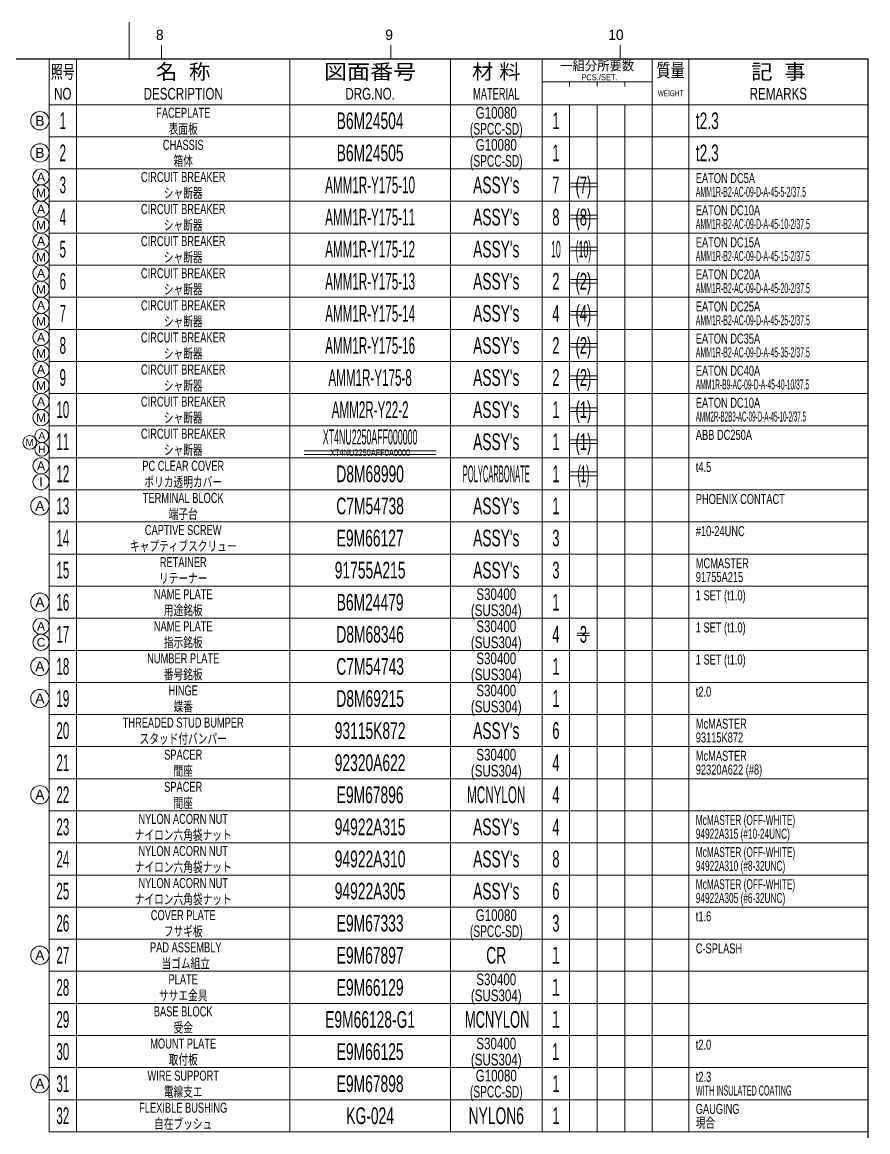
# Model space of a CAD drawing. Header units: millimetres. Extents: x 7 to 587, y 2 to 418.
# Drawn here: x 402.6 to 587, y 176 to 418 of the extents above; entities that cross this region are included whole.
import ezdxf
from ezdxf.enums import TextEntityAlignment as Align

# ---------------------------------------------------------------- set-up
doc = ezdxf.new("R2010")
doc.units = ezdxf.units.MM
for name, color, linetype in [('GR1_05', 7, 'Continuous'), ('図面枠C7M', 7, 'Continuous'), ('表題、部品表_01', 7, 'Continuous'), ('表題、部品表_02', 7, 'Continuous'), ('表題、部品表_03', 7, 'Continuous')]:
    doc.layers.add(name, color=color, linetype=linetype)
doc.styles.add('HG丸ｺﾞｼｯｸM-PRO', font='')
doc.styles.get('HG丸ｺﾞｼｯｸM-PRO').set_extended_font_data('HG丸ｺﾞｼｯｸM-PRO')

# ---------------------------------------------------------------- blocks, each defined once
blk = doc.blocks.new('BLKF023')
at = {"layer": '図面枠C7M', "color": 4, "linetype": 'Continuous', "lineweight": 13}
for p, q in [((426, 410), (426, 418)), ((433, 413), (433, 410)), ((483, 413), (483, 410)), ((533, 413), (533, 410)), ((585, 393), (587, 393)), ((585, 386), (587, 386)), ((585, 379), (587, 379)), ((585, 372), (587, 372)), ((585, 365), (587, 365)), ((585, 358), (587, 358)), ((585, 351), (587, 351)), ((585, 344), (587, 344)), ((585, 337), (587, 337)), ((585, 330), (587, 330)), ((585, 323), (587, 323)), ((585, 316), (587, 316)), ((585, 309), (587, 309)), ((585, 302), (587, 302)), ((585, 295), (587, 295)), ((585, 288), (587, 288)), ((585, 281), (587, 281)), ((585, 274), (587, 274)), ((585, 267), (587, 267)), ((587, 260), (585, 260)), ((585, 253), (587, 253)), ((585, 246), (587, 246)), ((585, 239), (587, 239)), ((585, 232), (587, 232)), ((585, 225), (587, 225)), ((585, 218), (587, 218)), ((585, 211), (587, 211)), ((585, 204), (587, 204)), ((585, 197), (587, 197)), ((585, 190), (587, 190)), ((585, 183), (587, 183))]:
    blk.add_line(p, q, dxfattribs=at)
at = {"layer": '図面枠C7M', "color": 2, "linetype": 'Continuous', "lineweight": 25}
for p, q in [((33, 410), (587, 410)), ((587, 410), (587, 10))]:
    blk.add_line(p, q, dxfattribs=at)
at = {"layer": '図面枠C7M', "color": 4, "linetype": 'Continuous', "lineweight": 13, "style": 'HG丸ｺﾞｼｯｸM-PRO', "width": 1.003994}
for s, height, p in [('8', 2.25, (431.8, 413.45)), ('9', 2.25, (481.8, 413.45)), ('10', 2.255, (530.4, 413.45))]:
    blk.add_text(s, height=height, dxfattribs=at).set_placement(p, align=Align.BOTTOM_LEFT)
blk = doc.blocks.new('BLKF029')
at = {"layer": '表題、部品表_01', "color": 4, "linetype": 'Continuous', "lineweight": 13}
for p, q in [((408.5, 410), (408.5, 400)), ((408.5, 410), (587, 410)), ((414.5, 410), (414.5, 400)), ((461, 410), (461, 400)), ((496, 410), (496, 400)), ((516, 410), (516, 400)), ((540, 410), (540, 400)), ((548, 410), (548, 400)), ((587, 410), (587, 400)), ((516, 405), (540, 405)), ((522, 404), (522, 405)), ((528, 405), (528, 404)), ((534, 405), (534, 404)), ((408.5, 400), (587, 400))]:
    blk.add_line(p, q, dxfattribs=at)
at = {"layer": '表題、部品表_01', "color": 3, "linetype": 'Continuous', "lineweight": 35, "style": 'HG丸ｺﾞｼｯｸM-PRO'}
for s, height, width, p in [('名  称', 3.273, 1.042426, (437.75, 407.2)), ('図面番号', 3.273, 1.127518, (478.5, 407.2)), ('材 料', 3.273, 1.042439, (506, 407.2)), ('一組分所要数', 2.036, 0.966638, (528, 408.5)), ('質量', 2.909, 0.781842, (544, 407.5)), ('記  事', 3.273, 1.042426, (567.5, 407.2)), ('照号', 2.909, 0.651535, (411.5, 407.2)), ('PCS./SET.', 1.309, 0.862935, (528.5, 406)), ('NO', 2.545, 0.740841, (411.5, 402.4)), ('DESCRIPTION', 2.5455, 0.741365, (437.75, 402.4)), ('DRG.NO.', 2.545, 0.741189, (478.5, 402.4)), ('MATERIAL', 2.545, 0.594756, (506, 402.4)), ('WEIGHT', 1.309, 0.635507, (544, 402.5)), ('REMARKS', 2.545, 0.742803, (567.5, 402.4))]:
    blk.add_text(s, height=height, dxfattribs=dict(at, width=width)).set_placement(p, align=Align.MIDDLE_CENTER)
blk = doc.blocks.new('BLKF028')
at = {"layer": '表題、部品表_01', "color": 3, "linetype": 'Continuous', "lineweight": 13}
blk.add_blockref('BLKF029', (0, 0), dxfattribs=at)
blk = doc.blocks.new('BLKF030')
at = {"layer": '表題、部品表_02', "color": 4, "linetype": 'Continuous', "lineweight": 13}
for p, q in [((408.5, 372), (408.5, 365)), ((408.5, 372), (587, 372)), ((414.5, 372), (414.5, 365)), ((461, 372), (461, 365)), ((496, 372), (496, 365)), ((516, 372), (516, 365)), ((522, 372), (522, 365)), ((528, 372), (528, 365)), ((534, 365), (534, 372)), ((540, 372), (540, 365)), ((548, 372), (548, 365)), ((587, 372), (587, 365)), ((408.5, 365), (587, 365))]:
    blk.add_line(p, q, dxfattribs=at)
blk = doc.blocks.new('BLKF032')
at = {"layer": '表題、部品表_02', "color": 4, "linetype": 'Continuous', "lineweight": 13}
for p, q in [((408.5, 365), (408.5, 358)), ((408.5, 365), (587, 365)), ((414.5, 365), (414.5, 358)), ((461, 365), (461, 358)), ((496, 365), (496, 358)), ((516, 365), (516, 358)), ((522, 365), (522, 358)), ((528, 365), (528, 358)), ((534, 358), (534, 365)), ((540, 365), (540, 358)), ((548, 365), (548, 358)), ((587, 365), (587, 358)), ((408.5, 358), (587, 358))]:
    blk.add_line(p, q, dxfattribs=at)
blk = doc.blocks.new('BLKF035')
at = {"layer": '表題、部品表_02', "color": 4, "linetype": 'Continuous', "lineweight": 13}
for p, q in [((408.5, 351), (408.5, 344)), ((408.5, 351), (587, 351)), ((414.5, 351), (414.5, 344)), ((461, 351), (461, 344)), ((496, 351), (496, 344)), ((516, 351), (516, 344)), ((522, 351), (522, 344)), ((528, 351), (528, 344)), ((534, 344), (534, 351)), ((540, 351), (540, 344)), ((548, 351), (548, 344)), ((587, 351), (587, 344)), ((408.5, 344), (587, 344))]:
    blk.add_line(p, q, dxfattribs=at)
blk = doc.blocks.new('BLKF037')
at = {"layer": '表題、部品表_02', "color": 4, "linetype": 'Continuous', "lineweight": 13}
for p, q in [((408.5, 344), (408.5, 337)), ((408.5, 344), (587, 344)), ((414.5, 344), (414.5, 337)), ((461, 344), (461, 337)), ((496, 344), (496, 337)), ((516, 344), (516, 337)), ((522, 344), (522, 337)), ((528, 344), (528, 337)), ((534, 337), (534, 344)), ((540, 344), (540, 337)), ((548, 344), (548, 337)), ((587, 344), (587, 337)), ((408.5, 337), (587, 337))]:
    blk.add_line(p, q, dxfattribs=at)
blk = doc.blocks.new('BLKF038')
at = {"layer": '表題、部品表_02', "color": 4, "linetype": 'Continuous', "lineweight": 13}
for p, q in [((408.5, 330), (408.5, 323)), ((408.5, 330), (587, 330)), ((414.5, 330), (414.5, 323)), ((461, 330), (461, 323)), ((496, 330), (496, 323)), ((516, 330), (516, 323)), ((522, 330), (522, 323)), ((528, 330), (528, 323)), ((534, 323), (534, 330)), ((540, 330), (540, 323)), ((548, 330), (548, 323)), ((587, 330), (587, 323)), ((408.5, 323), (587, 323))]:
    blk.add_line(p, q, dxfattribs=at)
blk = doc.blocks.new('BLKF040')
at = {"layer": '表題、部品表_02', "color": 4, "linetype": 'Continuous', "lineweight": 13}
for p, q in [((408.5, 309), (408.5, 302)), ((408.5, 309), (587, 309)), ((414.5, 309), (414.5, 302)), ((461, 309), (461, 302)), ((496, 309), (496, 302)), ((516, 309), (516, 302)), ((522, 309), (522, 302)), ((528, 309), (528, 302)), ((534, 302), (534, 309)), ((540, 309), (540, 302)), ((548, 309), (548, 302)), ((587, 309), (587, 302)), ((408.5, 302), (587, 302))]:
    blk.add_line(p, q, dxfattribs=at)
blk = doc.blocks.new('BLKF042')
at = {"layer": '表題、部品表_02', "color": 4, "linetype": 'Continuous', "lineweight": 13}
for p, q in [((408.5, 358), (408.5, 351)), ((408.5, 358), (587, 358)), ((414.5, 358), (414.5, 351)), ((461, 358), (461, 351)), ((496, 358), (496, 351)), ((516, 358), (516, 351)), ((522, 358), (522, 351)), ((528, 358), (528, 351)), ((534, 351), (534, 358)), ((540, 358), (540, 351)), ((548, 358), (548, 351)), ((587, 358), (587, 351)), ((408.5, 351), (587, 351))]:
    blk.add_line(p, q, dxfattribs=at)
blk = doc.blocks.new('BLKF044')
at = {"layer": '表題、部品表_02', "color": 4, "linetype": 'Continuous', "lineweight": 13}
for p, q in [((408.5, 337), (408.5, 330)), ((408.5, 337), (587, 337)), ((414.5, 337), (414.5, 330)), ((461, 337), (461, 330)), ((496, 337), (496, 330)), ((516, 337), (516, 330)), ((522, 337), (522, 330)), ((528, 337), (528, 330)), ((534, 330), (534, 337)), ((540, 337), (540, 330)), ((548, 337), (548, 330)), ((587, 337), (587, 330)), ((408.5, 330), (587, 330))]:
    blk.add_line(p, q, dxfattribs=at)
blk = doc.blocks.new('BLKF046')
at = {"layer": '表題、部品表_02', "color": 4, "linetype": 'Continuous', "lineweight": 13}
for p, q in [((408.5, 400), (408.5, 393)), ((408.5, 400), (587, 400)), ((414.5, 400), (414.5, 393)), ((461, 400), (461, 393)), ((496, 400), (496, 393)), ((516, 400), (516, 393)), ((522, 400), (522, 393)), ((528, 400), (528, 393)), ((534, 393), (534, 400)), ((540, 400), (540, 393)), ((548, 400), (548, 393)), ((587, 400), (587, 393)), ((408.5, 393), (587, 393))]:
    blk.add_line(p, q, dxfattribs=at)
blk = doc.blocks.new('BLKF048')
at = {"layer": '表題、部品表_02', "color": 4, "linetype": 'Continuous', "lineweight": 13}
for p, q in [((408.5, 386), (408.5, 379)), ((408.5, 386), (587, 386)), ((414.5, 386), (414.5, 379)), ((461, 386), (461, 379)), ((496, 386), (496, 379)), ((516, 386), (516, 379)), ((522, 386), (522, 379)), ((528, 386), (528, 379)), ((534, 379), (534, 386)), ((540, 386), (540, 379)), ((548, 386), (548, 379)), ((587, 386), (587, 379)), ((408.5, 379), (587, 379))]:
    blk.add_line(p, q, dxfattribs=at)
blk = doc.blocks.new('BLKF050')
at = {"layer": '表題、部品表_02', "color": 4, "linetype": 'Continuous', "lineweight": 13}
for p, q in [((408.5, 393), (408.5, 386)), ((408.5, 393), (587, 393)), ((414.5, 393), (414.5, 386)), ((461, 393), (461, 386)), ((496, 393), (496, 386)), ((516, 393), (516, 386)), ((522, 393), (522, 386)), ((528, 393), (528, 386)), ((534, 386), (534, 393)), ((540, 393), (540, 386)), ((548, 393), (548, 386)), ((587, 393), (587, 386)), ((408.5, 386), (587, 386))]:
    blk.add_line(p, q, dxfattribs=at)
blk = doc.blocks.new('BLKF052')
at = {"layer": '表題、部品表_02', "color": 4, "linetype": 'Continuous', "lineweight": 13}
for p, q in [((408.5, 379), (408.5, 372)), ((408.5, 379), (587, 379)), ((414.5, 379), (414.5, 372)), ((461, 379), (461, 372)), ((496, 379), (496, 372)), ((516, 379), (516, 372)), ((522, 379), (522, 372)), ((528, 379), (528, 372)), ((534, 372), (534, 379)), ((540, 379), (540, 372)), ((548, 379), (548, 372)), ((587, 379), (587, 372)), ((408.5, 372), (587, 372))]:
    blk.add_line(p, q, dxfattribs=at)
blk = doc.blocks.new('BLKF054')
at = {"layer": '表題、部品表_02', "color": 4, "linetype": 'Continuous', "lineweight": 13}
for p, q in [((408.5, 302), (408.5, 295)), ((408.5, 302), (587, 302)), ((414.5, 302), (414.5, 295)), ((461, 302), (461, 295)), ((496, 302), (496, 295)), ((516, 302), (516, 295)), ((522, 302), (522, 295)), ((528, 302), (528, 295)), ((534, 295), (534, 302)), ((540, 302), (540, 295)), ((548, 302), (548, 295)), ((587, 302), (587, 295)), ((408.5, 295), (587, 295))]:
    blk.add_line(p, q, dxfattribs=at)
blk = doc.blocks.new('BLKF056')
at = {"layer": '表題、部品表_02', "color": 4, "linetype": 'Continuous', "lineweight": 13}
for p, q in [((408.5, 295), (408.5, 288)), ((408.5, 295), (587, 295)), ((414.5, 295), (414.5, 288)), ((461, 295), (461, 288)), ((496, 295), (496, 288)), ((516, 295), (516, 288)), ((522, 295), (522, 288)), ((528, 295), (528, 288)), ((534, 288), (534, 295)), ((540, 295), (540, 288)), ((548, 295), (548, 288)), ((587, 295), (587, 288)), ((408.5, 288), (587, 288))]:
    blk.add_line(p, q, dxfattribs=at)
blk = doc.blocks.new('BLKF058')
at = {"layer": '表題、部品表_02', "color": 4, "linetype": 'Continuous', "lineweight": 13}
for p, q in [((408.5, 288), (408.5, 281)), ((408.5, 288), (587, 288)), ((414.5, 288), (414.5, 281)), ((461, 288), (461, 281)), ((496, 288), (496, 281)), ((516, 288), (516, 281)), ((522, 288), (522, 281)), ((528, 288), (528, 281)), ((534, 281), (534, 288)), ((540, 288), (540, 281)), ((548, 288), (548, 281)), ((587, 288), (587, 281)), ((408.5, 281), (587, 281))]:
    blk.add_line(p, q, dxfattribs=at)
blk = doc.blocks.new('BLKF060')
at = {"layer": '表題、部品表_02', "color": 4, "linetype": 'Continuous', "lineweight": 13}
for p, q in [((408.5, 281), (408.5, 274)), ((408.5, 281), (587, 281)), ((414.5, 281), (414.5, 274)), ((461, 281), (461, 274)), ((496, 281), (496, 274)), ((516, 281), (516, 274)), ((522, 281), (522, 274)), ((528, 281), (528, 274)), ((534, 274), (534, 281)), ((540, 281), (540, 274)), ((548, 281), (548, 274)), ((587, 281), (587, 274)), ((408.5, 274), (587, 274))]:
    blk.add_line(p, q, dxfattribs=at)
blk = doc.blocks.new('BLKF062')
at = {"layer": '表題、部品表_02', "color": 4, "linetype": 'Continuous', "lineweight": 13}
for p, q in [((408.5, 274), (408.5, 267)), ((408.5, 274), (587, 274)), ((414.5, 274), (414.5, 267)), ((461, 274), (461, 267)), ((496, 274), (496, 267)), ((516, 274), (516, 267)), ((522, 274), (522, 267)), ((528, 274), (528, 267)), ((534, 267), (534, 274)), ((540, 274), (540, 267)), ((548, 274), (548, 267)), ((587, 274), (587, 267)), ((408.5, 267), (587, 267))]:
    blk.add_line(p, q, dxfattribs=at)
blk = doc.blocks.new('BLKF064')
at = {"layer": '表題、部品表_02', "color": 4, "linetype": 'Continuous', "lineweight": 13}
for p, q in [((408.5, 267), (408.5, 260)), ((408.5, 267), (587, 267)), ((414.5, 267), (414.5, 260)), ((461, 267), (461, 260)), ((496, 267), (496, 260)), ((516, 267), (516, 260)), ((522, 267), (522, 260)), ((528, 267), (528, 260)), ((534, 260), (534, 267)), ((540, 267), (540, 260)), ((548, 267), (548, 260)), ((587, 267), (587, 260)), ((408.5, 260), (587, 260))]:
    blk.add_line(p, q, dxfattribs=at)
blk = doc.blocks.new('BLKF066')
at = {"layer": '表題、部品表_02', "color": 4, "linetype": 'Continuous', "lineweight": 13}
for p, q in [((408.5, 232), (408.5, 225)), ((408.5, 232), (587, 232)), ((414.5, 232), (414.5, 225)), ((461, 232), (461, 225)), ((496, 232), (496, 225)), ((516, 232), (516, 225)), ((522, 232), (522, 225)), ((528, 232), (528, 225)), ((534, 225), (534, 232)), ((540, 232), (540, 225)), ((548, 232), (548, 225)), ((587, 232), (587, 225)), ((408.5, 225), (587, 225))]:
    blk.add_line(p, q, dxfattribs=at)
blk = doc.blocks.new('BLKF068')
at = {"layer": '表題、部品表_02', "color": 4, "linetype": 'Continuous', "lineweight": 13}
for p, q in [((408.5, 211), (408.5, 204)), ((408.5, 211), (587, 211)), ((414.5, 211), (414.5, 204)), ((461, 211), (461, 204)), ((496, 211), (496, 204)), ((516, 211), (516, 204)), ((522, 211), (522, 204)), ((528, 211), (528, 204)), ((534, 204), (534, 211)), ((540, 211), (540, 204)), ((548, 211), (548, 204)), ((587, 211), (587, 204)), ((408.5, 204), (587, 204))]:
    blk.add_line(p, q, dxfattribs=at)
blk = doc.blocks.new('BLKF070')
at = {"layer": '表題、部品表_02', "color": 4, "linetype": 'Continuous', "lineweight": 13}
for p, q in [((408.5, 204), (408.5, 197)), ((408.5, 204), (587, 204)), ((414.5, 204), (414.5, 197)), ((461, 204), (461, 197)), ((496, 204), (496, 197)), ((516, 204), (516, 197)), ((522, 204), (522, 197)), ((528, 204), (528, 197)), ((534, 197), (534, 204)), ((540, 204), (540, 197)), ((548, 204), (548, 197)), ((587, 204), (587, 197)), ((408.5, 197), (587, 197))]:
    blk.add_line(p, q, dxfattribs=at)
blk = doc.blocks.new('BLKF072')
at = {"layer": '表題、部品表_02', "color": 4, "linetype": 'Continuous', "lineweight": 13}
for p, q in [((408.5, 197), (408.5, 190)), ((408.5, 197), (587, 197)), ((414.5, 197), (414.5, 190)), ((461, 197), (461, 190)), ((496, 197), (496, 190)), ((516, 197), (516, 190)), ((522, 197), (522, 190)), ((528, 197), (528, 190)), ((534, 190), (534, 197)), ((540, 197), (540, 190)), ((548, 197), (548, 190)), ((587, 197), (587, 190)), ((408.5, 190), (587, 190))]:
    blk.add_line(p, q, dxfattribs=at)
blk = doc.blocks.new('BLKF074')
at = {"layer": '表題、部品表_02', "color": 4, "linetype": 'Continuous', "lineweight": 13}
for p, q in [((408.5, 183), (408.5, 176)), ((408.5, 183), (587, 183)), ((414.5, 183), (414.5, 176)), ((461, 183), (461, 176)), ((496, 183), (496, 176)), ((516, 183), (516, 176)), ((522, 183), (522, 176)), ((528, 183), (528, 176)), ((534, 176), (534, 183)), ((540, 183), (540, 176)), ((548, 183), (548, 176)), ((587, 183), (587, 176)), ((408.5, 176), (587, 176))]:
    blk.add_line(p, q, dxfattribs=at)
blk = doc.blocks.new('BLKF082')
at = {"layer": '表題、部品表_02', "color": 4, "linetype": 'Continuous', "lineweight": 13}
for p, q in [((408.5, 218), (408.5, 211)), ((408.5, 218), (587, 218)), ((414.5, 218), (414.5, 211)), ((461, 218), (461, 211)), ((496, 218), (496, 211)), ((516, 218), (516, 211)), ((522, 218), (522, 211)), ((528, 218), (528, 211)), ((534, 211), (534, 218)), ((540, 218), (540, 211)), ((548, 218), (548, 211)), ((587, 218), (587, 211)), ((408.5, 211), (587, 211))]:
    blk.add_line(p, q, dxfattribs=at)
blk = doc.blocks.new('BLKF084')
at = {"layer": '表題、部品表_02', "color": 4, "linetype": 'Continuous', "lineweight": 13}
for p, q in [((408.5, 225), (408.5, 218)), ((408.5, 225), (587, 225)), ((414.5, 225), (414.5, 218)), ((461, 225), (461, 218)), ((496, 225), (496, 218)), ((516, 225), (516, 218)), ((522, 225), (522, 218)), ((528, 225), (528, 218)), ((534, 218), (534, 225)), ((540, 225), (540, 218)), ((548, 225), (548, 218)), ((587, 225), (587, 218)), ((408.5, 218), (587, 218))]:
    blk.add_line(p, q, dxfattribs=at)
blk = doc.blocks.new('BLKF121')
at = {"layer": '表題、部品表_02', "color": 4, "linetype": 'Continuous', "lineweight": 13}
for p, q in [((408.5, 316), (408.5, 309)), ((408.5, 316), (587, 316)), ((414.5, 316), (414.5, 309)), ((461, 316), (461, 309)), ((496, 316), (496, 309)), ((516, 316), (516, 309)), ((522, 316), (522, 309)), ((528, 316), (528, 309)), ((534, 309), (534, 316)), ((540, 316), (540, 309)), ((548, 316), (548, 309)), ((587, 316), (587, 309)), ((408.5, 309), (587, 309))]:
    blk.add_line(p, q, dxfattribs=at)
blk = doc.blocks.new('BLKF122')
at = {"layer": '表題、部品表_02', "color": 4, "linetype": 'Continuous', "lineweight": 13}
for p, q in [((408.5, 260), (408.5, 253)), ((408.5, 260), (587, 260)), ((414.5, 260), (414.5, 253)), ((461, 260), (461, 253)), ((496, 260), (496, 253)), ((516, 260), (516, 253)), ((522, 260), (522, 253)), ((528, 260), (528, 253)), ((534, 253), (534, 260)), ((540, 260), (540, 253)), ((548, 260), (548, 253)), ((587, 260), (587, 253)), ((408.5, 253), (587, 253))]:
    blk.add_line(p, q, dxfattribs=at)
blk = doc.blocks.new('BLKF124')
at = {"layer": '表題、部品表_02', "color": 4, "linetype": 'Continuous', "lineweight": 13}
for p, q in [((408.5, 253), (408.5, 246)), ((408.5, 253), (587, 253)), ((414.5, 253), (414.5, 246)), ((461, 253), (461, 246)), ((496, 253), (496, 246)), ((516, 253), (516, 246)), ((522, 253), (522, 246)), ((528, 253), (528, 246)), ((534, 246), (534, 253)), ((540, 253), (540, 246)), ((548, 253), (548, 246)), ((587, 253), (587, 246)), ((408.5, 246), (587, 246))]:
    blk.add_line(p, q, dxfattribs=at)
blk = doc.blocks.new('BLKF126')
at = {"layer": '表題、部品表_02', "color": 4, "linetype": 'Continuous', "lineweight": 13}
for p, q in [((408.5, 246), (408.5, 239)), ((408.5, 246), (587, 246)), ((414.5, 246), (414.5, 239)), ((461, 246), (461, 239)), ((496, 246), (496, 239)), ((516, 246), (516, 239)), ((522, 246), (522, 239)), ((528, 246), (528, 239)), ((534, 239), (534, 246)), ((540, 246), (540, 239)), ((548, 246), (548, 239)), ((587, 246), (587, 239)), ((408.5, 239), (587, 239))]:
    blk.add_line(p, q, dxfattribs=at)
blk = doc.blocks.new('BLKF128')
at = {"layer": '表題、部品表_02', "color": 4, "linetype": 'Continuous', "lineweight": 13}
for p, q in [((408.5, 323), (408.5, 316)), ((408.5, 323), (587, 323)), ((414.5, 323), (414.5, 316)), ((461, 323), (461, 316)), ((496, 323), (496, 316)), ((516, 323), (516, 316)), ((522, 323), (522, 316)), ((528, 323), (528, 316)), ((534, 316), (534, 323)), ((540, 323), (540, 316)), ((548, 323), (548, 316)), ((587, 323), (587, 316)), ((408.5, 316), (587, 316))]:
    blk.add_line(p, q, dxfattribs=at)
blk = doc.blocks.new('BLKF130')
at = {"layer": '表題、部品表_02', "color": 4, "linetype": 'Continuous', "lineweight": 13}
for p, q in [((408.5, 239), (408.5, 232)), ((408.5, 239), (587, 239)), ((414.5, 239), (414.5, 232)), ((461, 239), (461, 232)), ((496, 239), (496, 232)), ((516, 239), (516, 232)), ((522, 239), (522, 232)), ((528, 239), (528, 232)), ((534, 232), (534, 239)), ((540, 239), (540, 232)), ((548, 239), (548, 232)), ((587, 239), (587, 232)), ((408.5, 232), (587, 232))]:
    blk.add_line(p, q, dxfattribs=at)
blk = doc.blocks.new('BLKF156')
at = {"layer": '表題、部品表_02', "color": 4, "linetype": 'Continuous', "lineweight": 13}
for p, q in [((408.5, 190), (408.5, 183)), ((408.5, 190), (587, 190)), ((414.5, 190), (414.5, 183)), ((461, 190), (461, 183)), ((496, 190), (496, 183)), ((516, 190), (516, 183)), ((522, 190), (522, 183)), ((528, 190), (528, 183)), ((534, 183), (534, 190)), ((540, 190), (540, 183)), ((548, 190), (548, 183)), ((587, 190), (587, 183)), ((408.5, 183), (587, 183))]:
    blk.add_line(p, q, dxfattribs=at)
blk = doc.blocks.new('BLKF182')
at = {"layer": 'GR1_05', "color": 4, "linetype": 'Continuous', "lineweight": 13}
blk.add_circle((406.5, 312.5), 2, dxfattribs=at)
at = {"layer": 'GR1_05', "color": 4, "linetype": 'Continuous', "lineweight": 13, "style": 'HG丸ｺﾞｼｯｸM-PRO', "width": 1.042301}
blk.add_text('A', height=2.18, dxfattribs=at).set_placement((406.5, 312.5), align=Align.MIDDLE_CENTER)
blk = doc.blocks.new('BLKF183')
at = {"layer": 'GR1_05', "color": 4, "linetype": 'Continuous', "lineweight": 13}
blk.add_circle((406.5, 291.5), 2, dxfattribs=at)
at = {"layer": 'GR1_05', "color": 4, "linetype": 'Continuous', "lineweight": 13, "style": 'HG丸ｺﾞｼｯｸM-PRO', "width": 1.042301}
blk.add_text('A', height=2.18, dxfattribs=at).set_placement((406.5, 291.5), align=Align.MIDDLE_CENTER)
blk = doc.blocks.new('BLKF184')
at = {"layer": 'GR1_05', "color": 4, "linetype": 'Continuous', "lineweight": 13}
blk.add_circle((406.5, 277.5), 2, dxfattribs=at)
at = {"layer": 'GR1_05', "color": 4, "linetype": 'Continuous', "lineweight": 13, "style": 'HG丸ｺﾞｼｯｸM-PRO', "width": 1.042301}
blk.add_text('A', height=2.18, dxfattribs=at).set_placement((406.5, 277.5), align=Align.MIDDLE_CENTER)
blk = doc.blocks.new('BLKF185')
at = {"layer": 'GR1_05', "color": 4, "linetype": 'Continuous', "lineweight": 13}
blk.add_circle((406.5, 270.5), 2, dxfattribs=at)
at = {"layer": 'GR1_05', "color": 4, "linetype": 'Continuous', "lineweight": 13, "style": 'HG丸ｺﾞｼｯｸM-PRO', "width": 1.042301}
blk.add_text('A', height=2.18, dxfattribs=at).set_placement((406.5, 270.5), align=Align.MIDDLE_CENTER)
blk = doc.blocks.new('BLKF186')
at = {"layer": 'GR1_05', "color": 4, "linetype": 'Continuous', "lineweight": 13}
blk.add_circle((406.5, 249.5), 2, dxfattribs=at)
at = {"layer": 'GR1_05', "color": 4, "linetype": 'Continuous', "lineweight": 13, "style": 'HG丸ｺﾞｼｯｸM-PRO', "width": 1.042301}
blk.add_text('A', height=2.18, dxfattribs=at).set_placement((406.5, 249.5), align=Align.MIDDLE_CENTER)
blk = doc.blocks.new('BLKF187')
at = {"layer": 'GR1_05', "color": 4, "linetype": 'Continuous', "lineweight": 13}
blk.add_circle((406.5, 214.5), 2, dxfattribs=at)
at = {"layer": 'GR1_05', "color": 4, "linetype": 'Continuous', "lineweight": 13, "style": 'HG丸ｺﾞｼｯｸM-PRO', "width": 1.042301}
blk.add_text('A', height=2.18, dxfattribs=at).set_placement((406.5, 214.5), align=Align.MIDDLE_CENTER)
blk = doc.blocks.new('BLKF188')
at = {"layer": 'GR1_05', "color": 4, "linetype": 'Continuous', "lineweight": 13}
blk.add_circle((406.5, 186.5), 2, dxfattribs=at)
at = {"layer": 'GR1_05', "color": 4, "linetype": 'Continuous', "lineweight": 13, "style": 'HG丸ｺﾞｼｯｸM-PRO', "width": 1.042301}
blk.add_text('A', height=2.18, dxfattribs=at).set_placement((406.5, 186.5), align=Align.MIDDLE_CENTER)
blk = doc.blocks.new('BLKF196')
at = {"layer": 'GR1_05', "color": 4, "linetype": 'Continuous', "lineweight": 13}
blk.add_circle((406.5, 389.5), 2, dxfattribs=at)
at = {"layer": 'GR1_05', "color": 4, "linetype": 'Continuous', "lineweight": 13, "style": 'HG丸ｺﾞｼｯｸM-PRO', "width": 1.04272}
blk.add_text('B', height=2.18, dxfattribs=at).set_placement((406.5, 389.5), align=Align.MIDDLE_CENTER)
blk = doc.blocks.new('BLKF197')
at = {"layer": 'GR1_05', "color": 4, "linetype": 'Continuous', "lineweight": 13}
blk.add_circle((406.5, 396.5), 2, dxfattribs=at)
at = {"layer": 'GR1_05', "color": 4, "linetype": 'Continuous', "lineweight": 13, "style": 'HG丸ｺﾞｼｯｸM-PRO', "width": 1.04272}
blk.add_text('B', height=2.18, dxfattribs=at).set_placement((406.5, 396.5), align=Align.MIDDLE_CENTER)
blk = doc.blocks.new('BLKF201')
at = {"layer": 'GR1_05', "color": 4, "linetype": 'Continuous', "lineweight": 13}
blk.add_circle((406.75, 286.25), 1.75, dxfattribs=at)
at = {"layer": 'GR1_05', "color": 4, "linetype": 'Continuous', "lineweight": 13, "style": 'HG丸ｺﾞｼｯｸM-PRO', "width": 1.042301}
blk.add_text('A', height=1.91, dxfattribs=at).set_placement((406.75, 286.25), align=Align.MIDDLE_CENTER)
blk = doc.blocks.new('BLKF202')
at = {"layer": 'GR1_05', "color": 4, "linetype": 'Continuous', "lineweight": 13}
blk.add_circle((406.75, 282.75), 1.75, dxfattribs=at)
at = {"layer": 'GR1_05', "color": 4, "linetype": 'Continuous', "lineweight": 13, "style": 'HG丸ｺﾞｼｯｸM-PRO', "width": 1.042931}
blk.add_text('C', height=1.91, dxfattribs=at).set_placement((406.75, 282.75), align=Align.MIDDLE_CENTER)
blk = doc.blocks.new('BLKF228')
at = {"layer": 'GR1_05', "color": 4, "linetype": 'Continuous', "lineweight": 13}
blk.add_circle((406.92, 327.8), 1.49, dxfattribs=at)
at = {"layer": 'GR1_05', "color": 4, "linetype": 'Continuous', "lineweight": 13, "style": 'HG丸ｺﾞｼｯｸM-PRO', "width": 1.042301}
blk.add_text('A', height=1.62, dxfattribs=at).set_placement((406.92, 327.8), align=Align.MIDDLE_CENTER)
blk = doc.blocks.new('BLKF229')
at = {"layer": 'GR1_05', "color": 4, "linetype": 'Continuous', "lineweight": 13}
blk.add_circle((406.92, 324.83), 1.49, dxfattribs=at)
at = {"layer": 'GR1_05', "color": 4, "linetype": 'Continuous', "lineweight": 13, "style": 'HG丸ｺﾞｼｯｸM-PRO', "width": 1.042153}
blk.add_text('H', height=1.62, dxfattribs=at).set_placement((406.92, 324.83), align=Align.MIDDLE_CENTER)
blk = doc.blocks.new('BLKF295')
at = {"layer": 'GR1_05', "color": 4, "linetype": 'Continuous', "lineweight": 13}
blk.add_circle((406.75, 384.25), 1.75, dxfattribs=at)
at = {"layer": 'GR1_05', "color": 4, "linetype": 'Continuous', "lineweight": 13, "style": 'HG丸ｺﾞｼｯｸM-PRO', "width": 1.042301}
blk.add_text('A', height=1.91, dxfattribs=at).set_placement((406.75, 384.25), align=Align.MIDDLE_CENTER)
blk = doc.blocks.new('BLKF296')
at = {"layer": 'GR1_05', "color": 4, "linetype": 'Continuous', "lineweight": 13}
blk.add_circle((406.75, 380.75), 1.75, dxfattribs=at)
at = {"layer": 'GR1_05', "color": 4, "linetype": 'Continuous', "lineweight": 13, "style": 'HG丸ｺﾞｼｯｸM-PRO', "width": 1.042416}
blk.add_text('M', height=1.91, dxfattribs=at).set_placement((406.75, 380.75), align=Align.MIDDLE_CENTER)
blk = doc.blocks.new('BLKF297')
at = {"layer": 'GR1_05', "color": 4, "linetype": 'Continuous', "lineweight": 13}
blk.add_circle((406.75, 377.25), 1.75, dxfattribs=at)
at = {"layer": 'GR1_05', "color": 4, "linetype": 'Continuous', "lineweight": 13, "style": 'HG丸ｺﾞｼｯｸM-PRO', "width": 1.042301}
blk.add_text('A', height=1.91, dxfattribs=at).set_placement((406.75, 377.25), align=Align.MIDDLE_CENTER)
blk = doc.blocks.new('BLKF298')
at = {"layer": 'GR1_05', "color": 4, "linetype": 'Continuous', "lineweight": 13}
blk.add_circle((406.75, 373.75), 1.75, dxfattribs=at)
at = {"layer": 'GR1_05', "color": 4, "linetype": 'Continuous', "lineweight": 13, "style": 'HG丸ｺﾞｼｯｸM-PRO', "width": 1.042416}
blk.add_text('M', height=1.91, dxfattribs=at).set_placement((406.75, 373.75), align=Align.MIDDLE_CENTER)
blk = doc.blocks.new('BLKF299')
at = {"layer": 'GR1_05', "color": 4, "linetype": 'Continuous', "lineweight": 13}
blk.add_circle((406.75, 370.25), 1.75, dxfattribs=at)
at = {"layer": 'GR1_05', "color": 4, "linetype": 'Continuous', "lineweight": 13, "style": 'HG丸ｺﾞｼｯｸM-PRO', "width": 1.042301}
blk.add_text('A', height=1.91, dxfattribs=at).set_placement((406.75, 370.25), align=Align.MIDDLE_CENTER)
blk = doc.blocks.new('BLKF300')
at = {"layer": 'GR1_05', "color": 4, "linetype": 'Continuous', "lineweight": 13}
blk.add_circle((406.75, 366.75), 1.75, dxfattribs=at)
at = {"layer": 'GR1_05', "color": 4, "linetype": 'Continuous', "lineweight": 13, "style": 'HG丸ｺﾞｼｯｸM-PRO', "width": 1.042416}
blk.add_text('M', height=1.91, dxfattribs=at).set_placement((406.75, 366.75), align=Align.MIDDLE_CENTER)
blk = doc.blocks.new('BLKF301')
at = {"layer": 'GR1_05', "color": 4, "linetype": 'Continuous', "lineweight": 13}
blk.add_circle((406.75, 363.25), 1.75, dxfattribs=at)
at = {"layer": 'GR1_05', "color": 4, "linetype": 'Continuous', "lineweight": 13, "style": 'HG丸ｺﾞｼｯｸM-PRO', "width": 1.042301}
blk.add_text('A', height=1.91, dxfattribs=at).set_placement((406.75, 363.25), align=Align.MIDDLE_CENTER)
blk = doc.blocks.new('BLKF302')
at = {"layer": 'GR1_05', "color": 4, "linetype": 'Continuous', "lineweight": 13}
blk.add_circle((406.75, 359.75), 1.75, dxfattribs=at)
at = {"layer": 'GR1_05', "color": 4, "linetype": 'Continuous', "lineweight": 13, "style": 'HG丸ｺﾞｼｯｸM-PRO', "width": 1.042416}
blk.add_text('M', height=1.91, dxfattribs=at).set_placement((406.75, 359.75), align=Align.MIDDLE_CENTER)
blk = doc.blocks.new('BLKF303')
at = {"layer": 'GR1_05', "color": 4, "linetype": 'Continuous', "lineweight": 13}
blk.add_circle((406.75, 356.25), 1.75, dxfattribs=at)
at = {"layer": 'GR1_05', "color": 4, "linetype": 'Continuous', "lineweight": 13, "style": 'HG丸ｺﾞｼｯｸM-PRO', "width": 1.042301}
blk.add_text('A', height=1.91, dxfattribs=at).set_placement((406.75, 356.25), align=Align.MIDDLE_CENTER)
blk = doc.blocks.new('BLKF304')
at = {"layer": 'GR1_05', "color": 4, "linetype": 'Continuous', "lineweight": 13}
blk.add_circle((406.75, 352.75), 1.75, dxfattribs=at)
at = {"layer": 'GR1_05', "color": 4, "linetype": 'Continuous', "lineweight": 13, "style": 'HG丸ｺﾞｼｯｸM-PRO', "width": 1.042416}
blk.add_text('M', height=1.91, dxfattribs=at).set_placement((406.75, 352.75), align=Align.MIDDLE_CENTER)
blk = doc.blocks.new('BLKF305')
at = {"layer": 'GR1_05', "color": 4, "linetype": 'Continuous', "lineweight": 13}
blk.add_circle((406.75, 349.25), 1.75, dxfattribs=at)
at = {"layer": 'GR1_05', "color": 4, "linetype": 'Continuous', "lineweight": 13, "style": 'HG丸ｺﾞｼｯｸM-PRO', "width": 1.042301}
blk.add_text('A', height=1.91, dxfattribs=at).set_placement((406.75, 349.25), align=Align.MIDDLE_CENTER)
blk = doc.blocks.new('BLKF306')
at = {"layer": 'GR1_05', "color": 4, "linetype": 'Continuous', "lineweight": 13}
blk.add_circle((406.75, 345.75), 1.75, dxfattribs=at)
at = {"layer": 'GR1_05', "color": 4, "linetype": 'Continuous', "lineweight": 13, "style": 'HG丸ｺﾞｼｯｸM-PRO', "width": 1.042416}
blk.add_text('M', height=1.91, dxfattribs=at).set_placement((406.75, 345.75), align=Align.MIDDLE_CENTER)
blk = doc.blocks.new('BLKF307')
at = {"layer": 'GR1_05', "color": 4, "linetype": 'Continuous', "lineweight": 13}
blk.add_circle((406.75, 342.25), 1.75, dxfattribs=at)
at = {"layer": 'GR1_05', "color": 4, "linetype": 'Continuous', "lineweight": 13, "style": 'HG丸ｺﾞｼｯｸM-PRO', "width": 1.042301}
blk.add_text('A', height=1.91, dxfattribs=at).set_placement((406.75, 342.25), align=Align.MIDDLE_CENTER)
blk = doc.blocks.new('BLKF308')
at = {"layer": 'GR1_05', "color": 4, "linetype": 'Continuous', "lineweight": 13}
blk.add_circle((406.75, 338.75), 1.75, dxfattribs=at)
at = {"layer": 'GR1_05', "color": 4, "linetype": 'Continuous', "lineweight": 13, "style": 'HG丸ｺﾞｼｯｸM-PRO', "width": 1.042416}
blk.add_text('M', height=1.91, dxfattribs=at).set_placement((406.75, 338.75), align=Align.MIDDLE_CENTER)
blk = doc.blocks.new('BLKF309')
at = {"layer": 'GR1_05', "color": 4, "linetype": 'Continuous', "lineweight": 13}
blk.add_circle((406.75, 335.25), 1.75, dxfattribs=at)
at = {"layer": 'GR1_05', "color": 4, "linetype": 'Continuous', "lineweight": 13, "style": 'HG丸ｺﾞｼｯｸM-PRO', "width": 1.042301}
blk.add_text('A', height=1.91, dxfattribs=at).set_placement((406.75, 335.25), align=Align.MIDDLE_CENTER)
blk = doc.blocks.new('BLKF310')
at = {"layer": 'GR1_05', "color": 4, "linetype": 'Continuous', "lineweight": 13}
blk.add_circle((406.75, 331.75), 1.75, dxfattribs=at)
at = {"layer": 'GR1_05', "color": 4, "linetype": 'Continuous', "lineweight": 13, "style": 'HG丸ｺﾞｼｯｸM-PRO', "width": 1.042416}
blk.add_text('M', height=1.91, dxfattribs=at).set_placement((406.75, 331.75), align=Align.MIDDLE_CENTER)
blk = doc.blocks.new('BLKF311')
at = {"layer": 'GR1_05', "color": 4, "linetype": 'Continuous', "lineweight": 13}
blk.add_circle((404.28, 326.36), 1.49, dxfattribs=at)
at = {"layer": 'GR1_05', "color": 4, "linetype": 'Continuous', "lineweight": 13, "style": 'HG丸ｺﾞｼｯｸM-PRO', "width": 1.042416}
blk.add_text('M', height=1.62, dxfattribs=at).set_placement((404.28, 326.36), align=Align.MIDDLE_CENTER)
blk = doc.blocks.new('BLKF312')
at = {"layer": 'GR1_05', "color": 4, "linetype": 'Continuous', "lineweight": 13}
blk.add_circle((406.75, 321.25), 1.75, dxfattribs=at)
at = {"layer": 'GR1_05', "color": 4, "linetype": 'Continuous', "lineweight": 13, "style": 'HG丸ｺﾞｼｯｸM-PRO', "width": 1.042301}
blk.add_text('A', height=1.91, dxfattribs=at).set_placement((406.75, 321.25), align=Align.MIDDLE_CENTER)
blk = doc.blocks.new('BLKF313')
at = {"layer": 'GR1_05', "color": 4, "linetype": 'Continuous', "lineweight": 13}
blk.add_circle((406.75, 317.75), 1.75, dxfattribs=at)
at = {"layer": 'GR1_05', "color": 4, "linetype": 'Continuous', "lineweight": 13, "style": 'HG丸ｺﾞｼｯｸM-PRO', "width": 1.042153}
blk.add_text('I', height=1.91, dxfattribs=at).set_placement((406.75, 317.75), align=Align.MIDDLE_CENTER)

msp = doc.modelspace()

# ---------------------------------------------------------------- linework, layer by layer
at = {"layer": 'GR1_05', "color": 4, "linetype": 'Continuous', "lineweight": 13}
for p, q in [((522, 382.9), (528, 382.9)), ((522, 382.1), (528, 382.1)), ((522, 375.9), (528, 375.9)), ((522, 375.1), (528, 375.1)), ((522, 368.9), (528, 368.9)), ((522, 368.1), (528, 368.1)), ((522, 361.9), (528, 361.9)), ((522, 361.1), (528, 361.1)), ((522, 354.9), (528, 354.9)), ((522, 354.1), (528, 354.1)), ((522, 347.9), (528, 347.9)), ((522, 347.1), (528, 347.1)), ((522, 340.9), (528, 340.9)), ((522, 340.1), (528, 340.1)), ((522, 333.9), (528, 333.9)), ((522, 333.1), (528, 333.1)), ((522, 326.9), (528, 326.9)), ((464.11, 324.53), (492.87, 324.53)), ((522, 326.1), (528, 326.1)), ((464.11, 323.73), (492.87, 323.73)), ((522, 319.9), (528, 319.9)), ((522, 319.1), (528, 319.1)), ((523.65, 284.75), (526.35, 284.75)), ((523.65, 284.25), (526.35, 284.25))]:
    msp.add_line(p, q, dxfattribs=at)

# ---------------------------------------------------------------- block references
for name in ['BLKF197', 'BLKF196', 'BLKF295', 'BLKF296', 'BLKF297', 'BLKF298', 'BLKF299', 'BLKF300', 'BLKF301', 'BLKF302', 'BLKF303', 'BLKF304', 'BLKF305', 'BLKF306', 'BLKF307', 'BLKF308', 'BLKF309', 'BLKF310', 'BLKF228', 'BLKF311', 'BLKF229', 'BLKF312', 'BLKF313', 'BLKF182', 'BLKF183', 'BLKF201', 'BLKF202', 'BLKF184', 'BLKF185', 'BLKF186', 'BLKF187', 'BLKF188']:
    msp.add_blockref(name, (0, 0), dxfattribs=at)
at = {"layer": '図面枠C7M', "color": 4, "linetype": 'Continuous', "lineweight": 13}
msp.add_blockref('BLKF023', (0, 0), dxfattribs=at)
at = {"layer": '表題、部品表_01', "color": 3, "linetype": 'Continuous', "lineweight": 13}
msp.add_blockref('BLKF028', (0, 0), dxfattribs=at)
at = {"layer": '表題、部品表_02', "color": 4, "linetype": 'Continuous', "lineweight": 13}
for name in ['BLKF046', 'BLKF050', 'BLKF048', 'BLKF052', 'BLKF030', 'BLKF032', 'BLKF042', 'BLKF035', 'BLKF037', 'BLKF044', 'BLKF038', 'BLKF128', 'BLKF121', 'BLKF040', 'BLKF054', 'BLKF056', 'BLKF058', 'BLKF060', 'BLKF062', 'BLKF064', 'BLKF122', 'BLKF124', 'BLKF126', 'BLKF130', 'BLKF066', 'BLKF084', 'BLKF082', 'BLKF068', 'BLKF070', 'BLKF072', 'BLKF156', 'BLKF074']:
    msp.add_blockref(name, (0, 0), dxfattribs=at)

# ---------------------------------------------------------------- texts
at = {"layer": 'GR1_05', "color": 3, "linetype": 'Continuous', "lineweight": 35, "style": 'HG丸ｺﾞｼｯｸM-PRO'}
for s, width, p in [('(7)', 0.576968, (525, 382.5)), ('(8)', 0.576968, (525, 375.5)), ('(10)', 0.391835, (525, 368.5)), ('(2)', 0.576968, (525, 361.5)), ('(4)', 0.576968, (525, 354.5)), ('(2)', 0.576968, (525, 347.5)), ('(2)', 0.576968, (525, 340.5)), ('(1)', 0.576968, (525, 333.5)), ('(1)', 0.576968, (525, 326.5))]:
    msp.add_text(s, height=3.636, dxfattribs=dict(at, width=width)).set_placement(p, align=Align.MIDDLE_CENTER)
at = {"layer": 'GR1_05', "color": 4, "linetype": 'Continuous', "lineweight": 13, "style": 'HG丸ｺﾞｼｯｸM-PRO'}
for s, height, width, p in [('XT4NU2250AFF0A0000', 1.4545, 0.830067, (478.5, 324.13)), ('(1)', 3.636, 0.432029, (525, 319.5)), ('3', 3.64, 0.576062, (525, 284.5))]:
    msp.add_text(s, height=height, dxfattribs=dict(at, width=width)).set_placement(p, align=Align.MIDDLE_CENTER)
at = {"layer": '表題、部品表_03', "color": 3, "linetype": 'Continuous', "lineweight": 35, "style": 'HG丸ｺﾞｼｯｸM-PRO'}
for s, height, width, p in [('FACEPLATE', 2.182, 0.692523, (437.75, 398.25)), ('G10080', 2.545, 0.740408, (506, 398.25)), ('1', 3.64, 0.521199, (411.5, 396.5)), ('B6M24504', 3.636, 0.619614, (478.5, 396.5)), ('1', 3.64, 0.576062, (519, 396.5)), ('表面板', 2.182, 0.692256, (437.75, 394.75)), ('(SPCC-SD)', 2.545, 0.652377, (506, 394.75)), ('CHASSIS', 2.182, 0.692411, (437.75, 391.25)), ('G10080', 2.545, 0.740408, (506, 391.25)), ('2', 3.64, 0.521199, (411.5, 389.5)), ('B6M24505', 3.636, 0.619614, (478.5, 389.5)), ('1', 3.64, 0.576062, (519, 389.5)), ('箱体', 2.182, 0.692256, (437.75, 387.75)), ('(SPCC-SD)', 2.545, 0.652377, (506, 387.75)), ('CIRCUIT BREAKER', 2.1818, 0.693165, (437.75, 384.25)), ('3', 3.64, 0.521199, (411.5, 382.5)), ('AMM1R-Y175-10', 3.6364, 0.521346, (478.5, 382.5)), ("ASSY's", 3.636, 0.617769, (506, 382.5)), ('7', 3.64, 0.576062, (519, 382.5)), ('シャ断器', 2.182, 0.692256, (437.75, 380.75)), ('CIRCUIT BREAKER', 2.1818, 0.693165, (437.75, 377.25)), ('4', 3.64, 0.521199, (411.5, 375.5)), ('シャ断器', 2.182, 0.692256, (437.75, 373.75)), ('AMM1R-Y175-11', 3.6364, 0.521346, (478.5, 375.5)), ("ASSY's", 3.636, 0.617769, (506, 375.5)), ('8', 3.64, 0.576062, (519, 375.5)), ('5', 3.64, 0.521199, (411.5, 368.5)), ('CIRCUIT BREAKER', 2.1818, 0.693165, (437.75, 370.25)), ('AMM1R-Y175-12', 3.6364, 0.521346, (478.5, 368.5)), ("ASSY's", 3.636, 0.617769, (506, 368.5)), ('10', 3.636, 0.389528, (519, 368.5)), ('シャ断器', 2.182, 0.692256, (437.75, 366.75)), ('6', 3.64, 0.521199, (411.5, 361.5)), ('CIRCUIT BREAKER', 2.1818, 0.693165, (437.75, 363.25)), ('AMM1R-Y175-13', 3.6364, 0.521346, (478.5, 361.5)), ("ASSY's", 3.636, 0.617769, (506, 361.5)), ('2', 3.64, 0.576062, (519, 361.5)), ('シャ断器', 2.182, 0.692256, (437.75, 359.75)), ('7', 3.64, 0.521199, (411.5, 354.5)), ('CIRCUIT BREAKER', 2.1818, 0.693165, (437.75, 356.25)), ('AMM1R-Y175-14', 3.6364, 0.521346, (478.5, 354.5)), ("ASSY's", 3.636, 0.617769, (506, 354.5)), ('4', 3.64, 0.576062, (519, 354.5)), ('シャ断器', 2.182, 0.692256, (437.75, 352.75)), ('8', 3.64, 0.521199, (411.5, 347.5)), ('CIRCUIT BREAKER', 2.1818, 0.693165, (437.75, 349.25)), ('AMM1R-Y175-16', 3.6364, 0.521346, (478.5, 347.5)), ("ASSY's", 3.636, 0.617769, (506, 347.5)), ('2', 3.64, 0.576062, (519, 347.5)), ('シャ断器', 2.182, 0.692256, (437.75, 345.75)), ('9', 3.64, 0.521199, (411.5, 340.5)), ('CIRCUIT BREAKER', 2.1818, 0.693165, (437.75, 342.25)), ('AMM1R-Y175-8', 3.6364, 0.521358, (478.5, 340.5)), ("ASSY's", 3.636, 0.617769, (506, 340.5)), ('2', 3.64, 0.576062, (519, 340.5)), ('シャ断器', 2.182, 0.692256, (437.75, 338.75)), ('10', 3.636, 0.521199, (411.5, 333.5)), ('CIRCUIT BREAKER', 2.1818, 0.693165, (437.75, 335.25)), ('AMM2R-Y22-2', 3.6364, 0.521373, (478.5, 333.5)), ("ASSY's", 3.636, 0.617769, (506, 333.5)), ('1', 3.64, 0.576062, (519, 333.5)), ('シャ断器', 2.182, 0.692256, (437.75, 331.75)), ('CIRCUIT BREAKER', 2.1818, 0.693165, (437.75, 328.25)), ('XT4NU2250AFF000000', 3.2727, 0.439077, (478.5, 327.54)), ('11', 3.636, 0.521199, (411.5, 326.5)), ("ASSY's", 3.636, 0.617769, (506, 326.5)), ('1', 3.64, 0.576062, (519, 326.5)), ('シャ断器', 2.182, 0.692256, (437.75, 324.75)), ('PC CLEAR COVER', 2.1818, 0.691907, (437.75, 321.25)), ('12', 3.636, 0.521199, (411.5, 319.5)), ('D8M68990', 3.636, 0.619412, (478.5, 319.5)), ('POLYCARBONATE', 3.6364, 0.310163, (506, 319.5)), ('1', 3.64, 0.576062, (519, 319.5)), ('ポリカ透明カバー', 2.182, 0.692256, (437.75, 317.75)), ('TERMINAL BLOCK', 2.1818, 0.693044, (437.75, 314.25)), ('13', 3.636, 0.521199, (411.5, 312.5)), ('C7M54738', 3.636, 0.619792, (478.5, 312.5)), ("ASSY's", 3.636, 0.617769, (506, 312.5)), ('1', 3.64, 0.576062, (519, 312.5)), ('端子台', 2.182, 0.692256, (437.75, 310.75)), ('CAPTIVE SCREW', 2.1818, 0.692123, (437.75, 307.25)), ('E9M66127', 3.636, 0.619819, (478.5, 305.5)), ("ASSY's", 3.636, 0.617769, (506, 305.5)), ('3', 3.64, 0.576062, (519, 305.5)), ('14', 3.636, 0.521199, (411.5, 305.5)), ('キャプティブスクリュー', 2.1818, 0.692256, (437.75, 303.75)), ('15', 3.636, 0.521199, (411.5, 298.5)), ('RETAINER', 2.182, 0.692899, (437.75, 300.25)), ('91755A215', 3.636, 0.619765, (478.5, 298.5)), ("ASSY's", 3.636, 0.617769, (506, 298.5)), ('3', 3.64, 0.576062, (519, 298.5)), ('リテーナー', 2.182, 0.692256, (437.75, 296.75)), ('16', 3.636, 0.521199, (411.5, 291.5)), ('NAME PLATE', 2.182, 0.692312, (437.75, 293.25)), ('B6M24479', 3.636, 0.619614, (478.5, 291.5)), ('S30400', 2.545, 0.740904, (506, 293.25)), ('1', 3.64, 0.576062, (519, 291.5)), ('用途銘板', 2.182, 0.692256, (437.75, 289.75)), ('(SUS304)', 2.545, 0.740651, (506, 289.75)), ('17', 3.636, 0.521199, (411.5, 284.5)), ('NAME PLATE', 2.182, 0.692312, (437.75, 286.25)), ('D8M68346', 3.636, 0.619412, (478.5, 284.5)), ('S30400', 2.545, 0.740904, (506, 286.25)), ('4', 3.64, 0.576062, (519, 284.5)), ('指示銘板', 2.182, 0.692256, (437.75, 282.75)), ('(SUS304)', 2.545, 0.740651, (506, 282.75)), ('18', 3.636, 0.521199, (411.5, 277.5)), ('NUMBER PLATE', 2.1818, 0.692437, (437.75, 279.25)), ('C7M54743', 3.636, 0.619792, (478.5, 277.5)), ('S30400', 2.545, 0.740904, (506, 279.25)), ('1', 3.64, 0.576062, (519, 277.5)), ('番号銘板', 2.182, 0.692256, (437.75, 275.75)), ('(SUS304)', 2.545, 0.740651, (506, 275.75)), ('S30400', 2.545, 0.740904, (506, 272.25)), ('19', 3.636, 0.521199, (411.5, 270.5)), ('HINGE', 2.182, 0.691713, (437.75, 272.25)), ('D8M69215', 3.636, 0.619412, (478.5, 270.5)), ('1', 3.64, 0.576062, (519, 270.5)), ('蝶番', 2.182, 0.692256, (437.75, 268.75)), ('(SUS304)', 2.545, 0.740651, (506, 268.75)), ('THREADED STUD BUMPER', 2.1818, 0.692435, (437.75, 265.25)), ('20', 3.636, 0.521199, (411.5, 263.5)), ('93115K872', 3.636, 0.619765, (478.5, 263.5)), ("ASSY's", 3.636, 0.617769, (506, 263.5)), ('6', 3.64, 0.576062, (519, 263.5)), ('スタッド付バンパー', 2.182, 0.692256, (437.75, 261.75)), ('SPACER', 2.182, 0.692189, (437.75, 258.25)), ('S30400', 2.545, 0.740904, (506, 258.25)), ('21', 3.636, 0.521199, (411.5, 256.5)), ('92320A622', 3.636, 0.619765, (478.5, 256.5)), ('4', 3.64, 0.576062, (519, 256.5)), ('間座', 2.182, 0.692256, (437.75, 254.75)), ('(SUS304)', 2.545, 0.740651, (506, 254.75)), ('SPACER', 2.182, 0.692189, (437.75, 251.25)), ('22', 3.636, 0.521199, (411.5, 249.5)), ('E9M67896', 3.636, 0.619819, (478.5, 249.5)), ('MCNYLON', 3.636, 0.521558, (506, 249.5)), ('4', 3.64, 0.576062, (519, 249.5)), ('間座', 2.182, 0.692256, (437.75, 247.75)), ('NYLON ACORN NUT', 2.1818, 0.691991, (437.75, 244.25)), ('23', 3.636, 0.521199, (411.5, 242.5)), ('ナイロン六角袋ナット', 2.182, 0.692256, (437.75, 240.75)), ('94922A315', 3.636, 0.619765, (478.5, 242.5)), ("ASSY's", 3.636, 0.617769, (506, 242.5)), ('4', 3.64, 0.576062, (519, 242.5)), ('24', 3.636, 0.521199, (411.5, 235.5)), ('NYLON ACORN NUT', 2.1818, 0.691991, (437.75, 237.25)), ('94922A310', 3.636, 0.619765, (478.5, 235.5)), ("ASSY's", 3.636, 0.617769, (506, 235.5)), ('8', 3.64, 0.576062, (519, 235.5)), ('ナイロン六角袋ナット', 2.182, 0.692256, (437.75, 233.75)), ('25', 3.636, 0.521199, (411.5, 228.5)), ('NYLON ACORN NUT', 2.1818, 0.691991, (437.75, 230.25)), ('94922A305', 3.636, 0.619765, (478.5, 228.5)), ("ASSY's", 3.636, 0.617769, (506, 228.5)), ('6', 3.64, 0.576062, (519, 228.5)), ('ナイロン六角袋ナット', 2.182, 0.692256, (437.75, 226.75)), ('26', 3.636, 0.521199, (411.5, 221.5)), ('COVER PLATE', 2.1818, 0.692017, (437.75, 223.25)), ('E9M67333', 3.636, 0.619819, (478.5, 221.5)), ('G10080', 2.545, 0.740408, (506, 223.25)), ('3', 3.64, 0.576062, (519, 221.5)), ('フサギ板', 2.182, 0.692256, (437.75, 219.75)), ('(SPCC-SD)', 2.545, 0.652377, (506, 219.75)), ('27', 3.636, 0.521199, (411.5, 214.5)), ('PAD ASSEMBLY', 2.1818, 0.692468, (438.3, 216.22)), ('E9M67897', 3.636, 0.619819, (478.5, 214.5)), ('CR', 3.636, 0.620672, (506, 214.5)), ('１', 3.64, 0.578238, (519, 214.5)), ('当ゴム組立', 2.182, 0.692256, (438.3, 212.74)), ('S30400', 2.545, 0.740904, (506, 209.25)), ('28', 3.636, 0.521199, (411.5, 207.5)), ('PLATE', 2.182, 0.692752, (437.75, 209.25)), ('E9M66129', 3.636, 0.619819, (478.5, 207.5)), ('１', 3.64, 0.578238, (519, 207.5)), ('ササエ金具', 2.182, 0.692256, (437.75, 205.75)), ('(SUS304)', 2.545, 0.740651, (506, 205.75)), ('BASE BLOCK', 2.182, 0.69275, (437.75, 202.25)), ('29', 3.636, 0.521199, (411.5, 200.5)), ('E9M66128-G1', 3.6364, 0.619453, (478.5, 200.5)), ('MCNYLON', 3.636, 0.578042, (506.19, 200.51)), ('１', 3.64, 0.578238, (519, 200.5)), ('受金', 2.182, 0.692256, (437.75, 198.75)), ('MOUNT PLATE', 2.1818, 0.692407, (437.75, 195.25)), ('S30400', 2.545, 0.740904, (506, 195.25)), ('30', 3.636, 0.521199, (411.5, 193.5)), ('E9M66125', 3.636, 0.619819, (478.5, 193.5)), ('1', 3.64, 0.576062, (518.94, 193.5)), ('取付板', 2.182, 0.692256, (437.75, 191.75)), ('(SUS304)', 2.545, 0.740651, (506, 191.75)), ('WIRE SUPPORT', 2.1818, 0.691856, (437.75, 188.25)), ('G10080', 2.545, 0.740408, (506, 188.25)), ('31', 3.636, 0.521199, (411.5, 186.5)), ('E9M67898', 3.636, 0.619819, (478.5, 186.5)), ('1', 3.64, 0.576062, (519, 186.5)), ('電線支エ', 2.182, 0.692256, (437.75, 184.75)), ('(SPCC-SD)', 2.545, 0.652377, (506, 184.75)), ('FLEXIBLE BUSHING', 2.1818, 0.692497, (437.75, 181.25)), ('32', 3.636, 0.521199, (411.5, 179.5)), ('自在ブッシュ', 2.182, 0.692256, (437.75, 177.75)), ('KG-024', 3.636, 0.618918, (478.5, 179.5)), ('NYLON6', 3.636, 0.620049, (506, 179.5)), ('1', 3.64, 0.576062, (519, 179.5))]:
    msp.add_text(s, height=height, dxfattribs=dict(at, width=width)).set_placement(p, align=Align.MIDDLE_CENTER)
for s, height, width, p in [('t2.3', 3.636, 0.618087, (549.5, 396.5)), ('t2.3', 3.636, 0.618087, (549.5, 389.5)), ('EATON DC5A', 2.182, 0.692402, (549.5, 384)), ('AMM1R-B2-AC-09-D-A-45-5-2/37.5', 2.1818, 0.415901, (549.5, 381)), ('EATON DC10A', 2.1818, 0.692299, (549.5, 377)), ('AMM1R-B2-AC-09-D-A-45-10-2/37.5', 2.1818, 0.415938, (549.5, 374)), ('EATON DC15A', 2.1818, 0.692299, (549.5, 370)), ('AMM1R-B2-AC-09-D-A-45-15-2/37.5', 2.1818, 0.415938, (549.5, 367)), ('EATON DC20A', 2.1818, 0.692299, (549.5, 363)), ('AMM1R-B2-AC-09-D-A-45-20-2/37.5', 2.1818, 0.415938, (549.5, 360)), ('EATON DC25A', 2.1818, 0.692299, (549.5, 356)), ('AMM1R-B2-AC-09-D-A-45-25-2/37.5', 2.1818, 0.415938, (549.5, 353)), ('EATON DC35A', 2.1818, 0.692299, (549.5, 349)), ('AMM1R-B2-AC-09-D-A-45-35-2/37.5', 2.1818, 0.415938, (549.5, 346)), ('EATON DC40A', 2.1818, 0.692299, (549.5, 342)), ('AMM1R-B9-AC-09-D-A-45-40-10/37.5', 2.1818, 0.399664, (549.5, 339)), ('EATON DC10A', 2.1818, 0.692299, (549.5, 335)), ('AMM2R-B2B3-AC-09-D-A-45-10-2/37.5', 2.1818, 0.374007, (549.5, 332)), ('ABB DC250A', 2.182, 0.692792, (549.5, 328)), ('t4.5', 2.182, 0.690457, (549.5, 321)), ('PHOENIX CONTACT', 2.1818, 0.692624, (549.5, 314)), ('#10-24UNC', 2.182, 0.691855, (549.5, 307)), ('MCMASTER', 2.182, 0.693065, (549.5, 300)), ('91755A215', 2.182, 0.691508, (549.5, 297)), ('1 SET (t1.0)', 2.1818, 0.690954, (549.5, 293)), ('1 SET (t1.0)', 2.1818, 0.690954, (549.5, 286)), ('1 SET (t1.0)', 2.1818, 0.690954, (549.5, 279)), ('t2.0', 2.182, 0.690457, (549.5, 272)), ('McMASTER', 2.182, 0.692937, (549.5, 265)), ('93115K872', 2.182, 0.691508, (549.5, 262)), ('McMASTER', 2.182, 0.692937, (549.5, 258)), ('92320A622 (#8)', 2.1818, 0.691453, (549.5, 255)), ('McMASTER (OFF-WHITE)', 2.1818, 0.6187, (549.5, 244)), ('94922A315 (#10-24UNC)', 2.1818, 0.619871, (549.5, 241)), ('McMASTER (OFF-WHITE)', 2.1818, 0.6187, (549.5, 237)), ('94922A310 (#8-32UNC)', 2.1818, 0.619866, (549.5, 234)), ('McMASTER (OFF-WHITE)', 2.1818, 0.6187, (549.5, 230)), ('94922A305 (#6-32UNC)', 2.1818, 0.619866, (549.5, 227)), ('t1.6', 2.182, 0.690457, (549.5, 223)), ('C-SPLASH', 2.182, 0.692078, (549.5, 216)), ('t2.0', 2.182, 0.690457, (549.5, 195)), ('t2.3', 2.182, 0.690457, (549.5, 188)), ('WITH INSULATED COATING', 2.1818, 0.522217, (549.5, 185)), ('GAUGING', 2.182, 0.691588, (549.5, 181)), ('現合', 2.182, 0.692256, (549.5, 178))]:
    msp.add_text(s, height=height, dxfattribs=dict(at, width=width)).set_placement(p, align=Align.MIDDLE_LEFT)

doc.saveas('drawing.dxf')
